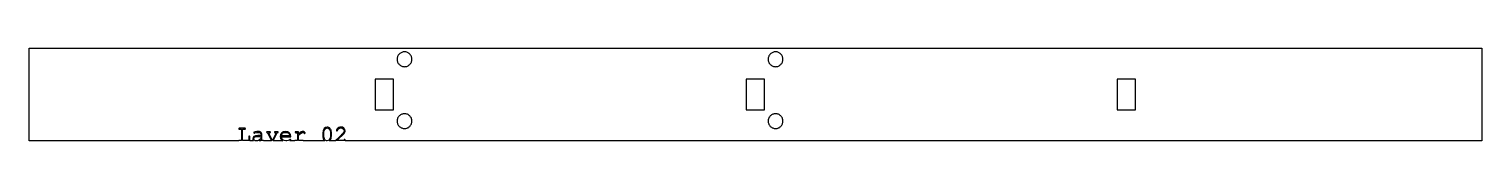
# Model space of a CAD drawing. Header units: millimetres. Extents: x -121 to 349, y 3 to 33.
import ezdxf

# ---------------------------------------------------------------- set-up
doc = ezdxf.new("R2010")
doc.units = ezdxf.units.MM
doc.layers.add('001_adhesive', color=7, linetype='Continuous')

msp = doc.modelspace()

# ---------------------------------------------------------------- linework, layer by layer
at = {"layer": '001_adhesive'}
for points in [[(-120.57, 3.15), (-120.57, 33.15), (349.32, 33.15), (349.32, 3.15), (-18.35, 3.15), (-18.35, 3.4), (-18.36, 3.49), (-18.39, 3.56), (-18.44, 3.59), (-18.5, 3.6), (-18.56, 3.59), (-18.61, 3.56), (-18.65, 3.49), (-18.66, 3.4), (-18.66, 3.28), (-21, 3.28), (-21, 3.3), (-20.23, 4.01), (-19.25, 4.95), (-18.89, 5.32), (-18.65, 5.58), (-18.51, 5.78), (-18.42, 5.97), (-18.37, 6.15), (-18.35, 6.35), (-18.45, 6.83), (-18.76, 7.25), (-19.21, 7.55), (-19.74, 7.65), (-20.09, 7.61), (-20.43, 7.48), (-20.73, 7.27), (-20.96, 7.01), (-21.1, 6.74), (-21.15, 6.54), (-21.14, 6.48), (-21.11, 6.43), (-21.06, 6.4), (-21.01, 6.39), (-20.95, 6.4), (-20.9, 6.43), (-20.87, 6.47), (-20.85, 6.54), (-20.7, 6.85), (-20.45, 7.11), (-20.12, 7.28), (-19.74, 7.34), (-19.33, 7.26), (-18.98, 7.04), (-18.74, 6.71), (-18.66, 6.34), (-18.67, 6.2), (-18.72, 6.05), (-18.8, 5.9), (-18.93, 5.72), (-19.14, 5.48), (-19.49, 5.13), (-20.38, 4.27), (-21.3, 3.42), (-21.3, 3.15), (-23.42, 3.15), (-23.23, 3.32), (-22.87, 3.99), (-22.76, 4.88), (-22.76, 5.63), (-22.78, 6.03), (-22.84, 6.37), (-22.91, 6.6), (-23.02, 6.85), (-23.14, 7.08), (-23.25, 7.24), (-23.44, 7.41), (-23.65, 7.54), (-23.9, 7.62), (-24.16, 7.65), (-24.68, 7.54), (-25.09, 7.2), (-25.44, 6.52), (-25.56, 5.63), (-25.56, 4.88), (-25.54, 4.48), (-25.48, 4.15), (-25.41, 3.91), (-25.3, 3.66), (-25.18, 3.43), (-25.07, 3.27), (-24.94, 3.15), (-31.91, 3.15), (-31.92, 3.19), (-31.95, 3.24), (-32.02, 3.27), (-32.11, 3.28), (-33.47, 3.28), (-33.47, 4.95), (-32.87, 5.46), (-32.49, 5.73), (-32.23, 5.85), (-32.01, 5.89), (-31.92, 5.88), (-31.82, 5.85), (-31.72, 5.78), (-31.6, 5.67), (-31.54, 5.62), (-31.51, 5.59), (-31.48, 5.58), (-31.44, 5.58), (-31.38, 5.59), (-31.33, 5.62), (-31.3, 5.68), (-31.28, 5.74), (-31.34, 5.86), (-31.52, 6.02), (-31.76, 6.15), (-32.03, 6.2), (-32.29, 6.16), (-32.57, 6.05), (-32.95, 5.8), (-33.47, 5.35), (-33.47, 6.12), (-34.34, 6.12), (-34.43, 6.11), (-34.49, 6.08), (-34.53, 6.03), (-34.54, 5.97), (-34.53, 5.91), (-34.49, 5.86), (-34.43, 5.83), (-34.34, 5.81), (-33.77, 5.81), (-33.77, 3.27), (-34.51, 3.27), (-34.61, 3.26), (-34.67, 3.23), (-34.7, 3.18), (-34.71, 3.15), (-36.26, 3.15), (-36.21, 3.18), (-35.97, 3.35), (-35.93, 3.41), (-35.91, 3.47), (-35.92, 3.53), (-35.96, 3.58), (-36, 3.61), (-36.06, 3.62), (-36.11, 3.61), (-36.18, 3.57), (-36.45, 3.4), (-36.79, 3.27), (-37.15, 3.19), (-37.5, 3.16), (-38.07, 3.25), (-38.54, 3.52), (-38.87, 3.94), (-39.03, 4.48), (-35.92, 4.48), (-36.03, 5.18), (-36.4, 5.74), (-36.95, 6.11), (-37.63, 6.23), (-38.3, 6.11), (-38.85, 5.76), (-39.22, 5.23), (-39.34, 4.61), (-39.21, 3.94), (-38.82, 3.37), (-38.49, 3.15), (-41.61, 3.15), (-40.3, 5.81), (-40.16, 5.82), (-40.1, 5.83), (-40.06, 5.85), (-40.03, 5.88), (-40.01, 5.92), (-40, 5.97), (-40.01, 6.03), (-40.05, 6.08), (-40.11, 6.11), (-40.21, 6.12), (-41.04, 6.12), (-41.13, 6.11), (-41.2, 6.08), (-41.23, 6.03), (-41.24, 5.97), (-41.23, 5.91), (-41.2, 5.86), (-41.13, 5.83), (-41.04, 5.81), (-40.63, 5.81), (-41.86, 3.31), (-43.11, 5.81), (-42.7, 5.81), (-42.6, 5.83), (-42.54, 5.86), (-42.5, 5.91), (-42.49, 5.97), (-42.5, 6.03), (-42.54, 6.08), (-42.6, 6.11), (-42.7, 6.12), (-43.53, 6.12), (-43.6, 6.12), (-43.65, 6.11), (-43.69, 6.09), (-43.71, 6.05), (-43.73, 6.01), (-43.74, 5.97), (-43.72, 5.91), (-43.69, 5.86), (-43.63, 5.83), (-43.53, 5.81), (-43.44, 5.81), (-42.11, 3.15), (-44.72, 3.15), (-44.72, 3.19), (-44.76, 3.24), (-44.82, 3.27), (-44.92, 3.28), (-45.33, 3.28), (-45.33, 5.3), (-45.41, 5.64), (-45.65, 5.95), (-46.04, 6.16), (-46.55, 6.23), (-46.91, 6.19), (-47.41, 6.08), (-47.69, 6), (-47.82, 5.93), (-47.85, 5.89), (-47.86, 5.83), (-47.85, 5.77), (-47.82, 5.72), (-47.77, 5.69), (-47.72, 5.68), (-47.66, 5.69), (-47.57, 5.72), (-47, 5.87), (-46.57, 5.92), (-46.16, 5.88), (-45.87, 5.74), (-45.69, 5.54), (-45.64, 5.3), (-45.64, 4.81), (-45.91, 4.86), (-46.17, 4.89), (-46.41, 4.91), (-46.63, 4.92), (-47.32, 4.84), (-47.82, 4.59), (-48.12, 4.23), (-48.23, 3.81), (-48.15, 3.44), (-47.93, 3.15), (-49.18, 3.15), (-49.18, 4.49), (-49.19, 4.59), (-49.22, 4.65), (-49.27, 4.69), (-49.33, 4.7), (-49.39, 4.69), (-49.44, 4.65), (-49.47, 4.59), (-49.49, 4.49), (-49.49, 3.28), (-51.52, 3.28), (-51.52, 6.92), (-50.79, 6.92), (-50.69, 6.93), (-50.63, 6.97), (-50.6, 7.01), (-50.58, 7.08), (-50.6, 7.14), (-50.63, 7.19), (-50.69, 7.22), (-50.79, 7.23), (-52.55, 7.23), (-52.65, 7.22), (-52.71, 7.19), (-52.74, 7.14), (-52.76, 7.08), (-52.74, 7.01), (-52.71, 6.97), (-52.65, 6.93), (-52.55, 6.92), (-51.82, 6.92), (-51.82, 3.28), (-52.55, 3.28), (-52.65, 3.27), (-52.71, 3.24), (-52.74, 3.19), (-52.75, 3.15)], [(3.26, 29.54), (3.25, 29.78), (3.21, 30.01), (3.16, 30.24), (3.08, 30.46), (2.98, 30.68), (2.85, 30.88), (2.71, 31.07), (2.56, 31.24), (2.38, 31.4), (2.19, 31.54), (1.99, 31.66), (1.78, 31.76), (1.56, 31.84), (1.33, 31.9), (1.09, 31.93), (0.86, 31.94), (0.62, 31.93), (0.39, 31.9), (0.16, 31.84), (-0.06, 31.76), (-0.27, 31.66), (-0.47, 31.54), (-0.66, 31.4), (-0.84, 31.24), (-1, 31.07), (-1.14, 30.88), (-1.26, 30.68), (-1.36, 30.46), (-1.44, 30.24), (-1.5, 30.01), (-1.53, 29.78), (-1.54, 29.54), (-1.53, 29.31), (-1.5, 29.08), (-1.44, 28.85), (-1.36, 28.63), (-1.26, 28.41), (-1.14, 28.21), (-1, 28.02), (-0.84, 27.85), (-0.66, 27.69), (-0.47, 27.55), (-0.27, 27.43), (-0.06, 27.33), (0.16, 27.25), (0.39, 27.19), (0.62, 27.16), (0.86, 27.14), (1.09, 27.16), (1.33, 27.19), (1.56, 27.25), (1.78, 27.33), (1.99, 27.43), (2.19, 27.55), (2.38, 27.69), (2.56, 27.85), (2.71, 28.02), (2.85, 28.21), (2.98, 28.41), (3.08, 28.63), (3.16, 28.85), (3.21, 29.08), (3.25, 29.31)], [(123.26, 29.54), (123.25, 29.78), (123.21, 30.01), (123.16, 30.24), (123.08, 30.46), (122.98, 30.68), (122.85, 30.88), (122.71, 31.07), (122.56, 31.24), (122.38, 31.4), (122.19, 31.54), (121.99, 31.66), (121.78, 31.76), (121.56, 31.84), (121.33, 31.9), (121.09, 31.93), (120.86, 31.94), (120.62, 31.93), (120.39, 31.9), (120.16, 31.84), (119.94, 31.76), (119.73, 31.66), (119.53, 31.54), (119.34, 31.4), (119.16, 31.24), (119, 31.07), (118.86, 30.88), (118.74, 30.68), (118.64, 30.46), (118.56, 30.24), (118.5, 30.01), (118.47, 29.78), (118.46, 29.54), (118.47, 29.31), (118.5, 29.08), (118.56, 28.85), (118.64, 28.63), (118.74, 28.41), (118.86, 28.21), (119, 28.02), (119.16, 27.85), (119.34, 27.69), (119.53, 27.55), (119.73, 27.43), (119.94, 27.33), (120.16, 27.25), (120.39, 27.19), (120.62, 27.16), (120.86, 27.14), (121.09, 27.16), (121.33, 27.19), (121.56, 27.25), (121.78, 27.33), (121.99, 27.43), (122.19, 27.55), (122.38, 27.69), (122.56, 27.85), (122.71, 28.02), (122.85, 28.21), (122.98, 28.41), (123.08, 28.63), (123.16, 28.85), (123.21, 29.08), (123.25, 29.31)], [(-8.68, 23.13), (-8.68, 13.16), (-2.68, 13.16), (-2.68, 23.13), (-2.68, 23.13)], [(117.32, 13.16), (117.32, 23.1), (117.32, 23.1), (111.32, 23.1), (111.32, 13.16)], [(237.32, 13.16), (237.32, 23.07), (237.32, 23.07), (231.32, 23.07), (231.32, 23.07), (231.32, 13.16)], [(3.26, 9.54), (3.25, 9.78), (3.21, 10.01), (3.16, 10.24), (3.08, 10.46), (2.98, 10.68), (2.85, 10.88), (2.71, 11.07), (2.56, 11.24), (2.38, 11.4), (2.19, 11.54), (1.99, 11.66), (1.78, 11.76), (1.56, 11.84), (1.33, 11.9), (1.09, 11.93), (0.86, 11.94), (0.62, 11.93), (0.39, 11.9), (0.16, 11.84), (-0.06, 11.76), (-0.27, 11.66), (-0.47, 11.54), (-0.66, 11.4), (-0.84, 11.24), (-1, 11.07), (-1.14, 10.88), (-1.26, 10.68), (-1.36, 10.46), (-1.44, 10.24), (-1.5, 10.01), (-1.53, 9.78), (-1.54, 9.54), (-1.53, 9.31), (-1.5, 9.08), (-1.44, 8.85), (-1.36, 8.63), (-1.26, 8.41), (-1.14, 8.21), (-1, 8.02), (-0.84, 7.85), (-0.66, 7.69), (-0.47, 7.55), (-0.27, 7.43), (-0.06, 7.33), (0.16, 7.25), (0.39, 7.19), (0.62, 7.16), (0.86, 7.14), (1.09, 7.16), (1.33, 7.19), (1.56, 7.25), (1.78, 7.33), (1.99, 7.43), (2.19, 7.55), (2.38, 7.69), (2.56, 7.85), (2.71, 8.02), (2.85, 8.21), (2.98, 8.41), (3.08, 8.63), (3.16, 8.85), (3.21, 9.08), (3.25, 9.31)], [(123.26, 9.54), (123.25, 9.78), (123.21, 10.01), (123.16, 10.24), (123.08, 10.46), (122.98, 10.68), (122.85, 10.88), (122.71, 11.07), (122.56, 11.24), (122.38, 11.4), (122.19, 11.54), (121.99, 11.66), (121.78, 11.76), (121.56, 11.84), (121.33, 11.9), (121.09, 11.93), (120.86, 11.94), (120.62, 11.93), (120.39, 11.9), (120.16, 11.84), (119.94, 11.76), (119.73, 11.66), (119.53, 11.54), (119.34, 11.4), (119.16, 11.24), (119, 11.07), (118.86, 10.88), (118.74, 10.68), (118.64, 10.46), (118.56, 10.24), (118.5, 10.01), (118.47, 9.78), (118.46, 9.54), (118.47, 9.31), (118.5, 9.08), (118.56, 8.85), (118.64, 8.63), (118.74, 8.41), (118.86, 8.21), (119, 8.02), (119.16, 7.85), (119.34, 7.69), (119.53, 7.55), (119.73, 7.43), (119.94, 7.33), (120.16, 7.25), (120.39, 7.19), (120.62, 7.16), (120.86, 7.14), (121.09, 7.16), (121.33, 7.19), (121.56, 7.25), (121.78, 7.33), (121.99, 7.43), (122.19, 7.55), (122.38, 7.69), (122.56, 7.85), (122.71, 8.02), (122.85, 8.21), (122.98, 8.41), (123.08, 8.63), (123.16, 8.85), (123.21, 9.08), (123.25, 9.31)], [(-36.23, 4.79), (-39.03, 4.79), (-38.86, 5.25), (-38.55, 5.61), (-38.13, 5.85), (-37.63, 5.92), (-37.13, 5.84), (-36.71, 5.61), (-36.39, 5.24)], [(-23.06, 5.59), (-23.06, 4.92), (-23.13, 4.26), (-23.35, 3.7), (-23.7, 3.3), (-24.15, 3.17), (-24.4, 3.2), (-24.62, 3.3), (-24.75, 3.4), (-24.86, 3.52), (-25, 3.78), (-25.13, 4.11), (-25.22, 4.5), (-25.26, 4.92), (-25.26, 5.59), (-25.18, 6.25), (-24.96, 6.82), (-24.62, 7.21), (-24.16, 7.34), (-23.91, 7.31), (-23.69, 7.21), (-23.56, 7.11), (-23.46, 6.99), (-23.31, 6.73), (-23.18, 6.4), (-23.09, 6.01)], [(-45.64, 4.49), (-45.64, 3.82), (-45.99, 3.52), (-46.34, 3.32), (-46.69, 3.2), (-47.07, 3.16), (-47.44, 3.21), (-47.7, 3.35), (-47.87, 3.56), (-47.92, 3.81), (-47.85, 4.09), (-47.64, 4.33), (-47.19, 4.54), (-46.6, 4.61), (-46.34, 4.61), (-46.09, 4.59), (-45.86, 4.55)], [(-45.64, 3.15), (-46.06, 3.15), (-45.64, 3.41)]]:
    msp.add_lwpolyline(points, close=True, dxfattribs=at)

doc.saveas('drawing.dxf')
